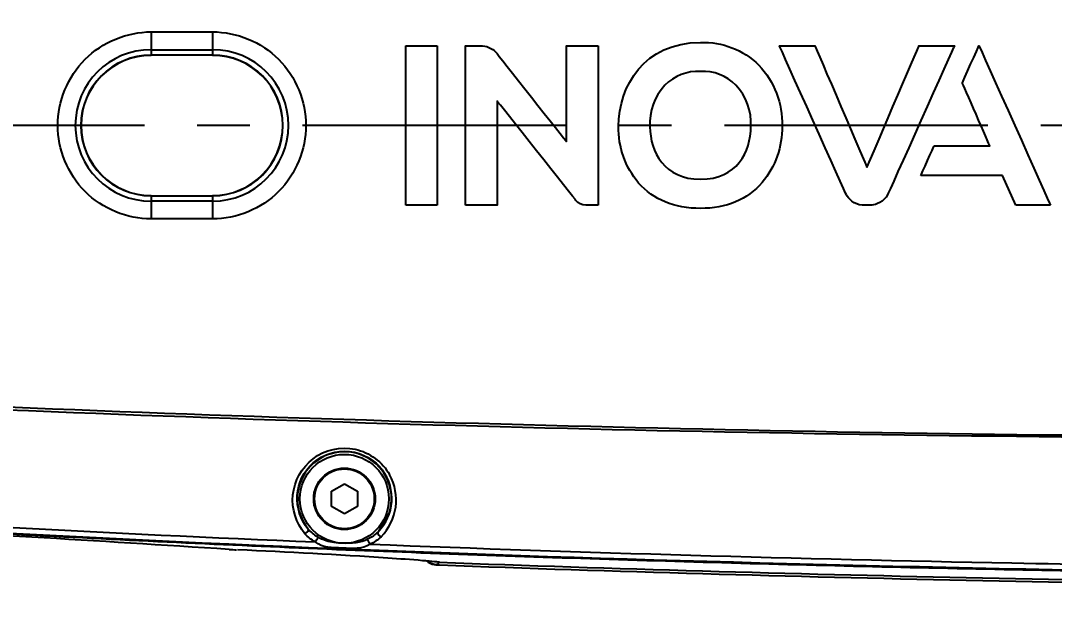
# Model space of a CAD drawing. Header units: millimetres. Extents: x 4086 to 8300, y 123 to 1549.
# Drawn here: x 6940.9 to 6970.31, y 814.72 to 831.49 of the extents above; entities that cross this region are included whole.
import ezdxf

# ---------------------------------------------------------------- set-up
doc = ezdxf.new("R2010")
doc.units = ezdxf.units.MM
doc.linetypes.add('CENTER', pattern=[0.6, 0.375, -0.075, 0.075, -0.075])
for name, color, linetype in [('中心线', 7, 'Continuous'), ('外形图', 7, 'Continuous'), ('尺寸标注', 7, 'Continuous')]:
    doc.layers.add(name, color=color, linetype=linetype)
doc.styles.add('思源黑', font='SourceHanSansCN-Normal.ttf')
doc.dimstyles.new('尺寸标注_1_4比例', dxfattribs={"dimtxt": 7, "dimasz": 6, "dimexe": 2, "dimexo": 1.5, "dimgap": 1, "dimtad": 1, "dimdec": 1, "dimlfac": 4, "dimdsep": 46, "dimtxsty": '思源黑', "dimcen": 0.09, "dimadec": 0, "dimazin": 0, "dimtp": 0.01, "dimtm": 0.01, "dimtfac": 1, "dimtdec": 1, "dimtofl": 0, "dimtmove": 0, "dimatfit": 3, "dimfxl": 1, "dimtolj": 1, "dimarcsym": 0})

# ---------------------------------------------------------------- blocks, each defined once
blk = doc.blocks.new('*D780')
at = {"layer": 'Defpoints', "color": 0}
for p in [(6912.112, 819.638), (7029.112, 640.885), (6912.112, 610.781)]:
    blk.add_point(p, dxfattribs=at)
at = {"layer": '尺寸标注', "color": 0, "lineweight": -2}
for p, q in [((6912.112, 818.138), (6912.112, 608.781)), ((7029.112, 639.385), (7029.112, 608.781)), ((7023.112, 610.781), (6918.112, 610.781))]:
    blk.add_line(p, q, dxfattribs=at)
at = {"layer": '尺寸标注', "color": 0}
for points in [[(6918.112, 611.781), (6918.112, 609.781), (6912.112, 610.781)], [(7023.112, 609.781), (7023.112, 611.781), (7029.112, 610.781)]]:
    blk.add_solid(points, dxfattribs=at)
at = {"layer": '尺寸标注', "color": 0, "insert": (6970.612, 615.405), "char_height": 7, "attachment_point": 5, "style": '思源黑'}
blk.add_mtext('\\A1;468', dxfattribs=at)

msp = doc.modelspace()

# ---------------------------------------------------------------- linework, layer by layer
at = {"layer": '中心线', "linetype": 'CENTER', "ltscale": 20}
msp.add_line((7040.4225, 828.5128), (6904.9307, 828.5128), dxfattribs=at)
at = {"layer": '外形图'}
for p, q in [((6944.6121, 831.1751), (6944.6121, 830.5128)), ((6944.6121, 831.1751), (6946.3621, 831.1751)), ((6946.3621, 831.1751), (6946.3621, 830.5128)), ((6944.6121, 830.6675), (6946.3621, 830.6675)), ((6946.3621, 830.5128), (6944.6121, 830.5128)), ((6944.6121, 826.5128), (6944.6121, 825.8505)), ((6944.6121, 826.5128), (6946.3621, 826.5128)), ((6946.3621, 826.5128), (6946.3621, 825.8505)), ((6946.3621, 826.3581), (6944.6121, 826.3581)), ((6946.3621, 825.8505), (6944.6121, 825.8505)), ((6949.7397, 818.1028), (6950.1121, 818.3178)), ((6950.1121, 818.3178), (6950.4845, 818.1028)), ((6949.7397, 817.6728), (6949.7397, 818.1028)), ((6950.4845, 818.1028), (6950.4845, 817.6728)), ((6950.1121, 817.4578), (6949.7397, 817.6728)), ((6950.4845, 817.6728), (6950.1121, 817.4578)), ((6951.3975, 817.5092), (6951.0682, 816.949)), ((6952.4447, 816.1191), (6952.4962, 816.0823)), ((6952.4962, 816.0823), (6952.6108, 816.0292)), ((6952.6108, 816.0292), (6952.715, 816.0105)), ((6952.715, 816.0105), (6952.8158, 816.0067))]:
    msp.add_line(p, q, dxfattribs=at)
for radius in [1.265, 0.875, 0.85]:
    msp.add_circle((6950.1121, 817.8878), radius, dxfattribs=at)
for centre, radius, start, end in [((6944.611, 828.5117), 2.1558, 89.97096, 179.97093), ((6946.3632, 828.5117), 2.1558, 0.02914, 90.02904), ((6944.6121, 828.5128), 2, 90, 270), ((6944.6121, 828.5128), 1.9935, 90, 270), ((6946.3621, 828.5128), 2, 270, 90), ((6946.3621, 828.5128), 1.9935, 270, 90), ((6944.611, 828.5139), 2.1558, 180.02914, 270.02904), ((6946.3632, 828.5139), 2.1558, 269.97096, 359.97093), ((6950.1121, 817.8878), 1.34, 343.58676, 219.85672), ((6950.1153, 817.8981), 1.345, 315.11728, 36.56505), ((6950.0956, 817.8522), 1.4879, 315.41598, 29.15934), ((6976.9523, 1488.4771), 672.3833, 266.1443956, 267.6414363), ((6874.8341, -300.9522), 1119.7192, 86.3134011, 86.8890065), ((6949.8953, 786.7508), 29.4787, 84.87729, 85.25289)]:
    msp.add_arc(centre, radius, start, end, dxfattribs=at)
for points, knots in [([(6982.8473, 841.3547), (6979.9914, 841.3249), (6974.2796, 841.2517), (6965.7128, 841.0873), (6957.1476, 840.8525), (6950.0119, 840.5915), (6944.306, 840.3256), (6940.0264, 840.1178), (6936.4649, 839.883), (6933.6115, 839.7297), (6930.7692, 839.5793), (6927.1829, 838.9876), (6923.5642, 836.4678), (6921.1381, 832.8333), (6920.2848, 828.532), (6921.1248, 824.2335), (6923.5303, 820.5724), (6926.5562, 818.5117), (6929.2915, 817.6422), (6931.4308, 817.4044), (6933.5713, 817.3272), (6935.7099, 817.1794), (6937.847, 817.0394), (6940.6986, 816.8826), (6944.2642, 816.6997), (6949.9704, 816.437), (6957.106, 816.174), (6965.6712, 815.9394), (6974.238, 815.7745), (6979.9498, 815.7012), (6982.8057, 815.6713)], [0, 0, 0, 0, 0.0625338, 0.1250675, 0.1876012, 0.2501348, 0.2814019, 0.3126679, 0.3439382, 0.3595646, 0.3751969, 0.4064019, 0.4376042, 0.4687717, 0.4999496, 0.5311281, 0.5623056, 0.5934882, 0.6091533, 0.6247704, 0.6404361, 0.6560705, 0.6716955, 0.6873296, 0.7185989, 0.7498649, 0.8123988, 0.8749325, 0.9374662, 1, 1, 1, 1]), ([(6941.9571, 828.5128), (6941.9571, 829.1912), (6942.5211, 830.6047), (6943.9339, 831.175), (6944.6121, 831.1751)], [0, 0, 0, 0, 0.5000751, 1, 1, 1, 1]), ([(6946.3621, 831.1751), (6947.0402, 831.1749), (6948.4531, 830.6047), (6949.017, 829.1912), (6949.0171, 828.5128)], [0, 0, 0, 0, 0.4999225, 1, 1, 1, 1]), ([(6960.2432, 830.8743), (6960.2432, 830.8743), (6960.8685, 830.8943), (6961.4517, 830.6674), (6961.8992, 830.2301)], [0.125, 0.125, 0.125, 0.125, 0.12500001, 0.25, 0.25, 0.25, 0.25]), ([(6951.8604, 830.7784), (6951.8604, 830.7784), (6951.8604, 830.7784), (6952.7545, 830.7784), (6952.7545, 830.7784)], [0.2, 0.2, 0.2, 0.2, 0.20000001, 0.4, 0.4, 0.4, 0.4]), ([(6952.7545, 830.7784), (6952.7545, 830.7784), (6952.7545, 830.7784), (6952.7545, 826.2472), (6952.7545, 826.2472)], [0.4, 0.4, 0.4, 0.4, 0.40000001, 0.6, 0.6, 0.6, 0.6]), ([(6953.5543, 830.7753), (6953.5543, 830.7753), (6953.5543, 830.7753), (6954.0435, 830.7753), (6954.0435, 830.7753)], [0.076923077, 0.076923077, 0.076923077, 0.076923077, 0.076923087, 0.153846154, 0.153846154, 0.153846154, 0.153846154]), ([(6954.0435, 830.7753), (6954.0435, 830.7753), (6954.2045, 830.7754), (6954.383, 830.6476), (6954.4319, 830.5836)], [0.153846154, 0.153846154, 0.153846154, 0.153846154, 0.153846164, 0.230769231, 0.230769231, 0.230769231, 0.230769231]), ([(6954.4319, 830.5836), (6954.4319, 830.5836), (6954.4319, 830.5836), (6956.4309, 828.0542), (6956.4309, 828.0542)], [0.230769231, 0.230769231, 0.230769231, 0.230769231, 0.230769241, 0.307692308, 0.307692308, 0.307692308, 0.307692308]), ([(6956.4309, 828.0542), (6956.4309, 828.0542), (6956.4309, 828.0542), (6956.4309, 830.7817), (6956.4309, 830.7817)], [0.307692308, 0.307692308, 0.307692308, 0.307692308, 0.307692318, 0.384615385, 0.384615385, 0.384615385, 0.384615385]), ([(6956.4309, 830.7817), (6956.4309, 830.7817), (6956.4309, 830.7817), (6957.3313, 830.7817), (6957.3313, 830.7817)], [0.384615385, 0.384615385, 0.384615385, 0.384615385, 0.384615395, 0.461538462, 0.461538462, 0.461538462, 0.461538462]), ([(6957.3313, 830.7817), (6957.3313, 830.7817), (6957.3313, 830.7817), (6957.3313, 826.2439), (6957.3313, 826.2439)], [0.461538462, 0.461538462, 0.461538462, 0.461538462, 0.461538472, 0.538461538, 0.538461538, 0.538461538, 0.538461538]), ([(6964.393, 826.5376), (6964.393, 826.5376), (6964.393, 826.5376), (6962.491, 830.7784), (6962.491, 830.7784)], [0.1, 0.1, 0.1, 0.1, 0.10000001, 0.2, 0.2, 0.2, 0.2]), ([(6962.491, 830.7784), (6962.491, 830.7784), (6962.491, 830.7784), (6963.4984, 830.7784), (6963.4984, 830.7784)], [0.2, 0.2, 0.2, 0.2, 0.20000001, 0.3, 0.3, 0.3, 0.3]), ([(6963.4984, 830.7784), (6963.4984, 830.7784), (6963.4984, 830.7784), (6964.9791, 827.3162), (6964.9791, 827.3162)], [0.3, 0.3, 0.3, 0.3, 0.30000001, 0.4, 0.4, 0.4, 0.4]), ([(6964.9791, 827.3162), (6964.9791, 827.3162), (6964.9791, 827.3162), (6966.4601, 830.7784), (6966.4601, 830.7784)], [0.4, 0.4, 0.4, 0.4, 0.40000001, 0.5, 0.5, 0.5, 0.5]), ([(6967.4678, 830.7784), (6967.4678, 830.7784), (6967.4678, 830.7784), (6965.5651, 826.5366), (6965.5651, 826.5366)], [0.6, 0.6, 0.6, 0.6, 0.60000001, 0.7, 0.7, 0.7, 0.7]), ([(6966.4601, 830.7784), (6966.4601, 830.7784), (6966.4601, 830.7784), (6967.4678, 830.7784), (6967.4678, 830.7784)], [0.5, 0.5, 0.5, 0.5, 0.50000001, 0.6, 0.6, 0.6, 0.6]), ([(6967.6939, 829.7254), (6967.6939, 829.7254), (6967.6939, 829.7254), (6968.1664, 830.7784), (6968.1664, 830.7784)], [0.55555556, 0.55555556, 0.55555556, 0.55555556, 0.55555557, 0.66666667, 0.66666667, 0.66666667, 0.66666667]), ([(6968.1664, 830.7784), (6968.1664, 830.7784), (6968.1664, 830.7784), (6970.1989, 826.2472), (6970.1989, 826.2472)], [0.66666667, 0.66666667, 0.66666667, 0.66666667, 0.66666668, 0.77777778, 0.77777778, 0.77777778, 0.77777778]), ([(6960.2432, 830.0505), (6960.2432, 830.0505), (6959.8579, 830.0663), (6959.4985, 829.9264), (6959.2253, 829.6543)], [0.42857143, 0.42857143, 0.42857143, 0.42857143, 0.42857144, 0.57142857, 0.57142857, 0.57142857, 0.57142857]), ([(6961.251, 829.6625), (6961.251, 829.6625), (6960.9794, 829.9297), (6960.6239, 830.0665), (6960.2432, 830.0505)], [0.28571429, 0.28571429, 0.28571429, 0.28571429, 0.2857143, 0.42857143, 0.42857143, 0.42857143, 0.42857143]), ([(6961.8992, 830.2301), (6961.8992, 830.2301), (6962.3487, 829.7563), (6962.583, 829.1464), (6962.5665, 828.4935)], [0.25, 0.25, 0.25, 0.25, 0.25000001, 0.375, 0.375, 0.375, 0.375]), ([(6968.4756, 827.934), (6968.4756, 827.934), (6968.4756, 827.934), (6967.6939, 829.7254), (6967.6939, 829.7254)], [0.44444444, 0.44444444, 0.44444444, 0.44444444, 0.44444445, 0.55555556, 0.55555556, 0.55555556, 0.55555556]), ([(6959.2253, 829.6543), (6959.2253, 829.6543), (6958.9283, 829.3292), (6958.7793, 828.9149), (6958.8013, 828.4752)], [0.57142857, 0.57142857, 0.57142857, 0.57142857, 0.57142858, 0.71428571, 0.71428571, 0.71428571, 0.71428571]), ([(6961.6788, 828.4814), (6961.6788, 828.4814), (6961.6986, 828.9219), (6961.5483, 829.3367), (6961.251, 829.6625)], [0.14285714, 0.14285714, 0.14285714, 0.14285714, 0.14285715, 0.28571429, 0.28571429, 0.28571429, 0.28571429]), ([(6956.6982, 826.3812), (6956.6982, 826.3812), (6956.6982, 826.3812), (6954.4548, 829.2069), (6954.4548, 829.2069)], [0.692307692, 0.692307692, 0.692307692, 0.692307692, 0.692307702, 0.769230769, 0.769230769, 0.769230769, 0.769230769]), ([(6954.4548, 829.2069), (6954.4548, 829.2069), (6954.4548, 829.2069), (6954.4548, 826.2439), (6954.4548, 826.2439)], [0.769230769, 0.769230769, 0.769230769, 0.769230769, 0.769230779, 0.846153846, 0.846153846, 0.846153846, 0.846153846]), ([(6944.6121, 825.8505), (6943.9339, 825.8507), (6942.5211, 826.4209), (6941.9571, 827.8344), (6941.9571, 828.5128)], [0, 0, 0, 0, 0.4999225, 1, 1, 1, 1]), ([(6949.0171, 828.5128), (6949.017, 827.8344), (6948.4531, 826.4209), (6947.0402, 825.8506), (6946.3621, 825.8505)], [0, 0, 0, 0, 0.5000751, 1, 1, 1, 1]), ([(6958.4817, 826.8737), (6958.4817, 826.8737), (6958.0985, 827.3297), (6957.9006, 827.8916), (6957.9138, 828.4872)], [0.75, 0.75, 0.75, 0.75, 0.75000001, 1, 1, 1, 1]), ([(6958.8013, 828.4752), (6958.8013, 828.4752), (6958.8202, 827.7531), (6959.2089, 826.9814), (6960.2432, 826.9814)], [0.71428571, 0.71428571, 0.71428571, 0.71428571, 0.71428572, 1, 1, 1, 1]), ([(6962.5665, 828.4935), (6962.5665, 828.4935), (6962.5721, 827.9005), (6962.3743, 827.3416), (6961.9968, 826.8843)], [0.375, 0.375, 0.375, 0.375, 0.37500001, 0.5, 0.5, 0.5, 0.5]), ([(6966.5123, 827.091), (6966.5123, 827.091), (6966.5123, 827.091), (6966.8903, 827.934), (6966.8903, 827.934)], [0.22222222, 0.22222222, 0.22222222, 0.22222222, 0.22222223, 0.33333333, 0.33333333, 0.33333333, 0.33333333]), ([(6966.8903, 827.934), (6966.8903, 827.934), (6966.8903, 827.934), (6968.4756, 827.934), (6968.4756, 827.934)], [0.33333333, 0.33333333, 0.33333333, 0.33333333, 0.33333334, 0.44444444, 0.44444444, 0.44444444, 0.44444444]), ([(6968.8392, 827.091), (6968.8392, 827.091), (6968.8392, 827.091), (6966.5123, 827.091), (6966.5123, 827.091)], [0.11111111, 0.11111111, 0.11111111, 0.11111111, 0.11111112, 0.22222222, 0.22222222, 0.22222222, 0.22222222]), ([(6961.9968, 826.8843), (6961.9968, 826.8843), (6961.5819, 826.4047), (6960.9755, 826.1514), (6960.2432, 826.1514), (6960.2432, 826.1514), (6959.5071, 826.1514), (6958.898, 826.4009), (6958.4817, 826.8737)], [0.5, 0.5, 0.5, 0.5, 0.50000001, 0.625, 0.625, 0.625, 0.62500001, 0.75, 0.75, 0.75, 0.75]), ([(6965.5651, 826.5366), (6965.5651, 826.5366), (6965.4789, 826.3446), (6965.2242, 826.2486), (6965.1184, 826.2486)], [0.7, 0.7, 0.7, 0.7, 0.70000001, 0.8, 0.8, 0.8, 0.8]), ([(6952.7545, 826.2472), (6952.7545, 826.2472), (6952.7545, 826.2472), (6951.8604, 826.2472), (6951.8604, 826.2472)], [0.6, 0.6, 0.6, 0.6, 0.60000001, 1, 1, 1, 1]), ([(6954.4548, 826.2439), (6954.4548, 826.2439), (6954.4548, 826.2439), (6953.5543, 826.2439), (6953.5543, 826.2439)], [0.84615385, 0.84615385, 0.84615385, 0.84615385, 0.84615386, 1, 1, 1, 1]), ([(6956.9777, 826.2439), (6956.9777, 826.2439), (6956.8683, 826.2439), (6956.7651, 826.2945), (6956.6982, 826.3812)], [0.615384615, 0.615384615, 0.615384615, 0.615384615, 0.615384625, 0.692307692, 0.692307692, 0.692307692, 0.692307692]), ([(6957.3313, 826.2439), (6957.3313, 826.2439), (6957.3313, 826.2439), (6956.9777, 826.2439), (6956.9777, 826.2439)], [0.538461538, 0.538461538, 0.538461538, 0.538461538, 0.538461548, 0.615384615, 0.615384615, 0.615384615, 0.615384615]), ([(6965.1184, 826.2486), (6965.1184, 826.2486), (6965.1184, 826.2486), (6964.8401, 826.2486), (6964.8401, 826.2486)], [0.8, 0.8, 0.8, 0.8, 0.80000001, 1, 1, 1, 1]), ([(6970.1989, 826.2472), (6970.1989, 826.2472), (6970.1989, 826.2472), (6969.2163, 826.2472), (6969.2163, 826.2472)], [0.77777778, 0.77777778, 0.77777778, 0.77777778, 0.77777779, 1, 1, 1, 1]), ([(6980.0996, 819.5849), (6973.283, 819.6058), (6959.6494, 819.7344), (6946.0219, 820.1782), (6939.2114, 820.4684)], [0, 0, 0, 0, 0.4999996, 1, 1, 1, 1]), ([(6980.0995, 819.6489), (6973.2898, 819.6364), (6959.67, 819.8173), (6946.0567, 820.2549), (6939.2533, 820.5494)], [0, 0, 0, 0, 0.5000003, 1, 1, 1, 1]), ([(6948.9852, 816.8951), (6948.7378, 817.1898), (6948.4746, 818.0271), (6949.1206, 819.1835), (6950.4511, 819.4944), (6951.1974, 818.9311), (6951.395, 818.5772)], [0, 0, 0, 0, 0.2415315, 0.4886015, 0.7455838, 1, 1, 1, 1]), ([(6949.0834, 817.029), (6948.8666, 817.2852), (6948.6235, 818.0055), (6949.137, 819.0369), (6950.2725, 819.402), (6950.9813, 818.9882), (6951.1955, 818.6993)], [0, 0, 0, 0, 0.2395208, 0.4850799, 0.7433006, 1, 1, 1, 1]), ([(6948.9852, 816.8951), (6949.0227, 816.9208), (6949.1317, 816.9822), (6949.0659, 816.997), (6949.0587, 816.9948)], [0, 0, 0, 0, 0.8572957, 1, 1, 1, 1]), ([(6951.1553, 816.8077), (6951.1201, 816.8364), (6951.0164, 816.9063), (6951.0831, 816.9157), (6951.0901, 816.913)], [0, 0, 0, 0, 0.8574538, 1, 1, 1, 1]), ([(6950.8399, 816.6), (6950.6282, 816.4418), (6950.0558, 816.5105), (6949.4799, 816.4886), (6949.2817, 816.6635)], [0, 0, 0, 0, 0.4999835, 1, 1, 1, 1]), ([(6950.8398, 816.5975), (6956.9248, 816.3565), (6966.6782, 816.0761), (6976.4337, 815.9462), (6980.0999, 815.891)], [0, 0, 0, 0, 0.624188, 1, 1, 1, 1]), ([(6952.3349, 816.1284), (6952.0059, 816.1558), (6950.2534, 816.2814), (6948.4987, 816.3728), (6947.0733, 816.4369)], [0, 0, 0, 0, 0.1879089, 1, 1, 1, 1])]:
    msp.add_open_spline(points, degree=3, knots=knots, dxfattribs=at)
for points in [[(6957.9138, 828.4872), (6957.9138, 829.6368), (6958.6427, 830.8743), (6960.2432, 830.8743)], [(6951.8604, 826.2472), (6951.8604, 826.2472), (6951.8604, 830.7784), (6951.8604, 830.7784)], [(6953.5543, 826.2439), (6953.5543, 826.2439), (6953.5543, 830.7753), (6953.5543, 830.7753)], [(6960.2432, 826.9814), (6961.2824, 826.9814), (6961.6662, 827.7563), (6961.6788, 828.4814)], [(6969.2163, 826.2472), (6969.2163, 826.2472), (6968.8392, 827.091), (6968.8392, 827.091)], [(6964.8401, 826.2486), (6964.628, 826.2485), (6964.436, 826.4413), (6964.393, 826.5376)], [(6931.7272, 817.4556), (6947.8166, 816.3438), (6963.953, 815.9345), (6980.0793, 815.7202)], [(6949.2817, 816.6635), (6949.1706, 816.7216), (6949.0659, 816.7991), (6948.9852, 816.8951)], [(6949.3445, 816.8042), (6949.2472, 816.8653), (6949.1572, 816.941), (6949.0834, 817.029)], [(6949.2817, 816.6635), (6949.3032, 816.6971), (6949.3686, 816.7676), (6949.3291, 816.7734)], [(6949.5881, 816.6949), (6949.5034, 816.7223), (6949.4199, 816.7569), (6949.3445, 816.8042)], [(6950.7887, 816.7453), (6950.5698, 816.6316), (6950.3052, 816.6136), (6950.0588, 816.6239)], [(6951.0682, 816.949), (6950.9873, 816.8669), (6950.891, 816.7984), (6950.7887, 816.7453)], [(6951.1553, 816.8077), (6951.0669, 816.7181), (6950.9558, 816.6491), (6950.8399, 816.6)], [(6946.8308, 816.45), (6946.9022, 816.4454), (6946.9736, 816.4409), (6947.0452, 816.4397)], [(6950.0588, 816.6239), (6949.9003, 816.6305), (6949.7391, 816.6461), (6949.5881, 816.6949)], [(6950.8399, 816.6), (6950.8212, 816.6353), (6950.7618, 816.7107), (6950.8016, 816.7134)], [(6952.715, 816.0105), (6952.6427, 816.0132), (6952.5663, 816.054), (6952.5232, 816.1121)], [(6952.8185, 816.083), (6952.7216, 816.0939), (6952.6245, 816.1031), (6952.5274, 816.1118)], [(6952.8058, 816.0836), (6952.7928, 816.0469), (6952.7539, 816.0091), (6952.715, 816.0105)], [(6952.8058, 816.0835), (6962.8004, 815.7108), (6972.8021, 815.5227), (6982.8031, 815.4182)], [(6952.8158, 816.0067), (6962.8067, 815.6343), (6972.8045, 815.4463), (6982.8017, 815.3419)]]:
    msp.add_open_spline(points, degree=3, dxfattribs=at)

# ---------------------------------------------------------------- dimensions: what is measured, and where the dimension line sits
at = {"layer": '尺寸标注'}
dim = msp.add_linear_dim(base=(6912.1121, 610.7807), p1=(7029.1121, 640.8854), p2=(6912.1121, 819.6378), dimstyle='尺寸标注_1_4比例', dxfattribs=at)
dim.commit()
dim.dimension.update_dxf_attribs({"geometry": '*D780', "text_midpoint": (6970.6121, 610.7807), "dimtype": 160})

doc.saveas('drawing.dxf')
